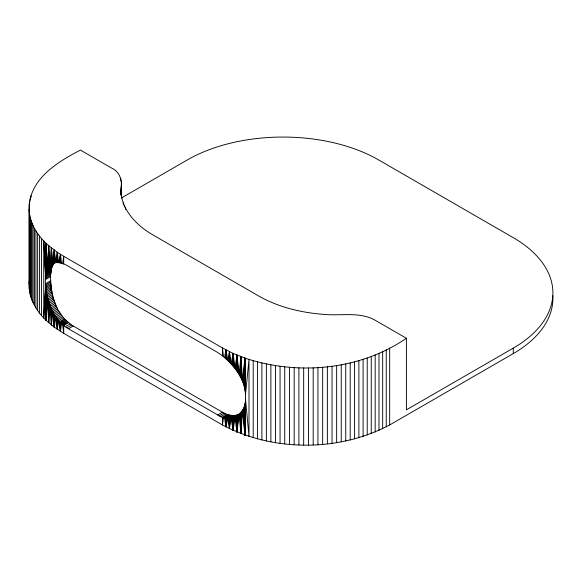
<?xml version="1.0" encoding="UTF-8"?>
<svg xmlns="http://www.w3.org/2000/svg" width="582" height="582" viewBox="0 0 582 582"><rect width="100%" height="100%" fill="white"/><g stroke="black" fill="none" stroke-linecap="round" stroke-linejoin="round"><path stroke-width="0.87" d="M552.827 295.809A135.279 78.104 0 0 1 513.28 353.594L389.671 424.955C338.659 451.923 273.438 451.923 222.433 424.955L63.714 333.319L54.242 327.149L46.131 320.362L46.189 290.156C42.959 273.86 48.51 253.992 68.443 266.316L217.697 352.488C232.916 362.688 246.652 379.588 245.495 398.888C247.037 413.373 229.534 424.06 217.697 414.937L68.443 328.765C54.868 320.878 48.226 305.113 46.189 290.156L51.071 287.341C50.685 279.178 49.084 269.502 54.592 262.627L49.776 265.407L48.677 245.662C38.099 236.525 29.573 223.743 29.1 209.396M60.652 314.164L55.894 316.914L54.242 327.149L54.271 314.353L59.037 311.596L64.311 318.878L71.593 325.062L222.433 412.202C227.271 415.148 233.389 416.588 238.838 414.515L234.059 417.272L233.12 430.425L231.061 418.043L235.819 415.293M233.084 366.202L233.12 353.398L222.433 347.927L63.714 256.298L57.254 252.253L48.677 245.662L47.528 268.862L52.387 266.061M47.528 268.862L46.131 243.341L46.029 274.755L50.918 271.932L50.998 268.418M244.767 388.31L244.869 358.083L233.12 353.398L231.061 363.866L229.432 351.659L227.868 360.556L225.867 349.833L224.601 357.544M239.806 414.064L235.004 416.901L236.925 432.077L239.217 414.195L240.846 433.634L242.621 410.077L244.869 435.103L245.029 403.653M52.045 266.912L47.186 269.721L46.131 243.341L45.913 275.883L50.801 273.053L50.845 271.285M56.294 306.256L57.582 308.947L52.802 311.705L51.383 324.952L51.492 309.027L56.294 306.256L53.166 297.62L51.071 287.341L51.129 290.942M240.701 377.427L240.846 356.613L239.217 374.786L236.925 355.049L235.004 368.588L233.12 353.398L232.087 365.023M51.725 266.039L51.747 267.822L46.88 270.637L46.131 243.341L45.825 277.032L50.714 274.209L50.583 271.554M121.041 195.305C122.104 184.785 122.635 172.803 111.075 167.776L80.432 150.083C58.054 161.643 30.482 178.361 29.1 206.646L29.1 286.417C29.529 299.563 36.775 311.523 46.131 320.362L46.385 291.575L51.26 288.759L51.281 290.52M236.772 371.003L236.925 355.049L238.431 373.498M243.16 409.102L244.869 435.103L245.233 402.482M51.725 293.488L51.747 291.669L46.88 294.477L46.131 320.362L45.825 286.082L50.714 283.259L50.569 285.958M244.455 386.965L244.869 358.083C297.948 375.739 359.705 370.239 406.396 338.273L406.396 409.837L513.28 348.123A135.279 78.104 0 0 0 513.28 237.674L378.635 159.934A135.279 78.104 0 0 0 187.324 159.934L121.303 198.055M243.647 408.084L244.869 435.103L245.378 401.296M52.387 294.637L47.528 297.438L46.131 320.362L46.611 293.015L51.485 290.207M51.1 269.037L51.071 270.841L46.189 273.664L46.131 243.341L46.611 271.598L51.485 268.782M60.572 322.675L65.308 319.933L61.597 323.679L60.412 331.34L59.575 321.613L64.311 318.878L60.572 322.675L60.412 331.34L58.607 320.507L63.343 317.765M225.692 358.505L225.867 349.833L226.784 359.516M241.385 411.881L240.846 433.634L239.98 413.482L241.355 412.682M61.597 263.435L60.412 254.312L58.607 262.831L57.254 252.253L55.894 262.737L54.242 250.122L52.802 263.391L51.383 247.925L50.889 264.432L53.639 262.846M244.076 385.604L244.869 358.083L242.621 381.501L240.846 356.613L239.973 376.096M237.609 415.453L236.925 432.077L235.906 416.472L240.359 413.875M50.845 286.388L50.801 284.583L45.913 287.406L46.131 320.362L47.186 295.954L52.045 293.146M120.969 194.97L121.085 186.829M56.767 262.715L57.254 252.253L57.669 262.744M243.647 384.236L244.869 358.083L245.378 392.246M228.944 361.633L229.432 351.659L230.014 362.739M50.438 286.395L50.663 281.979L45.774 284.802L43.752 317.983L43.752 240.955L45.774 278.211L50.663 275.388L50.496 271.816M55.13 303.477L50.321 306.248L51.383 324.952L52.125 310.366L56.912 307.602M54.504 303.739L54.592 302.036L49.776 304.822L48.677 322.69L47.528 297.438M242.025 411.001L240.846 433.634L240.701 412.703L242.083 411.911M53.515 263.151L54.242 250.122L55.064 262.824L56.425 262.038M43.752 317.983L45.76 283.565L50.649 280.742M52.125 263.69L51.383 247.925L50.321 264.89L54.162 262.606M50.692 286.351L50.801 284.583M29.1 283.667L29.289 280.924M235.906 369.788L236.925 355.049L237.609 372.233M243.16 382.869L244.869 358.083L245.233 390.959M52.882 263.515L52.758 265.261L47.906 268.062L48.677 245.662L49.259 265.989L54.082 263.202M52.802 311.705L54.242 327.149L55.064 315.64L59.83 312.89M238.431 414.857L236.925 432.077L236.772 415.992M121.085 192.293L121.471 181.162M59.575 262.977L60.412 254.312L60.572 263.173M245.495 394.734L248.994 359.458L248.994 436.478L245.495 398.888M236.852 415.097L232.087 417.847L233.12 430.425L235.004 416.901M62.645 263.741L63.714 256.298L63.714 264.097M58.607 320.507L57.254 329.281L55.894 316.914M231.061 418.043L229.432 428.687L227.875 418.232L232.618 415.49M227.875 418.232L225.867 426.861L224.601 417.789L229.337 415.053M62.645 324.625L68.443 322.784L63.714 325.52L63.714 333.319L62.645 324.625L67.381 321.882L61.597 323.679L66.333 320.937M53.609 263.828L48.772 266.621L48.677 245.662L48.321 267.313L53.166 264.519M51.26 269.793L46.385 272.609L46.131 243.341M50.649 276.588L45.76 279.418L43.752 240.955M53.609 299.112L48.772 301.898L48.677 322.69L47.906 298.93L52.758 296.129L52.867 297.911M54.082 300.581L49.259 303.368L48.677 322.69L48.321 300.414L53.166 297.62L53.289 300.334M57.582 308.947L58.287 310.279L53.515 313.036L54.242 327.149M61.517 315.4L56.767 318.15L57.254 329.281L57.669 319.351L62.412 316.608M65.279 326.706L70.015 323.978M66.857 327.79L71.593 325.062M68.443 328.765L73.179 326.036M217.697 414.937L222.433 412.202M219.283 415.795L224.019 413.06M220.862 416.537L225.598 413.802M227.162 414.42L222.433 417.149L222.433 424.955L223.51 417.505L228.246 414.77M230.428 415.272L225.692 418.007L225.867 426.861L226.784 418.152L231.527 415.417M233.695 415.497L228.952 418.232L229.432 428.687L230.014 418.174L234.764 415.432M237.856 414.835L233.091 417.592L233.12 430.425M406.396 338.273L375.754 320.587C360.062 311.305 341.358 316.077 324.232 314.411C301.498 312.738 278.654 307.347 258.721 296.012L153.641 235.346C137.01 225.918 120.925 209.876 120.969 189.506M58.287 310.279L59.037 311.596M223.51 356.613L222.433 347.927L222.433 355.733M55.814 306.612L55.697 304.881L50.889 307.652L51.383 324.952M233.12 353.398L234.059 367.388M50.699 271.248L50.801 273.053M242.025 380.133L240.846 356.613L241.385 378.773M121.471 186.626L121.529 188.124M244.076 407.022L244.869 435.103L244.775 404.803M51.012 290.382L50.918 285.944L46.029 288.767L46.131 320.362M244.455 405.93L244.869 435.103M51.383 247.925L51.492 264.032M244.869 358.083L245.029 389.642M54.242 250.122L54.271 262.962M513.28 348.123L513.28 353.594M389.671 347.927L389.671 424.955M386.237 349.833L386.237 426.861M382.672 351.659L382.672 428.687M378.977 353.398L378.977 430.425M375.172 355.049L375.172 432.077M371.251 356.613L371.251 433.634M367.227 358.083L367.227 435.103M363.103 359.458L363.103 436.478M358.883 360.731L358.883 437.759M354.584 361.909L354.584 438.937M350.204 362.993L350.204 440.014M345.752 363.968L345.752 440.989M341.234 364.834L341.234 441.862M336.658 365.598L336.658 442.626M332.031 366.26L332.031 443.288M327.368 366.805L327.368 443.833M322.668 367.249L322.668 444.277M317.939 367.584L317.939 444.604M313.189 367.802L313.189 444.83M308.431 367.911L308.431 444.939M303.666 367.911L303.666 444.939M298.908 367.802L298.908 444.83M294.165 367.584L294.165 444.604M289.436 367.249L289.436 444.277M284.736 366.805L284.736 443.833M280.066 366.26L280.066 443.288M275.446 365.598L275.446 442.626M270.87 364.834L270.87 441.862M266.352 363.968L266.352 440.989M261.9 362.993L261.9 440.014M257.513 361.909L257.513 438.937M253.214 360.731L253.214 437.759M125.516 208L125.516 209.564M124.293 205.417L124.293 206.981M123.268 202.805L123.268 204.369M121.398 184.159L121.398 189.623M120.801 178.187L120.801 180.529M41.533 238.525L41.533 315.546M39.496 236.037L39.496 313.065M37.626 233.506L37.626 310.533M35.938 230.938L35.938 307.965M34.433 228.333L34.433 305.354M33.109 225.685L33.109 302.713M31.966 223.022L31.966 300.043M31.013 195.712L31.013 197.524M31.013 220.323L31.013 297.351M30.249 198.426L30.249 200.237M30.249 217.61L30.249 294.637M29.675 201.154L29.675 202.965M29.675 214.882L29.675 291.909M29.289 203.896L29.289 289.167"/></g></svg>
